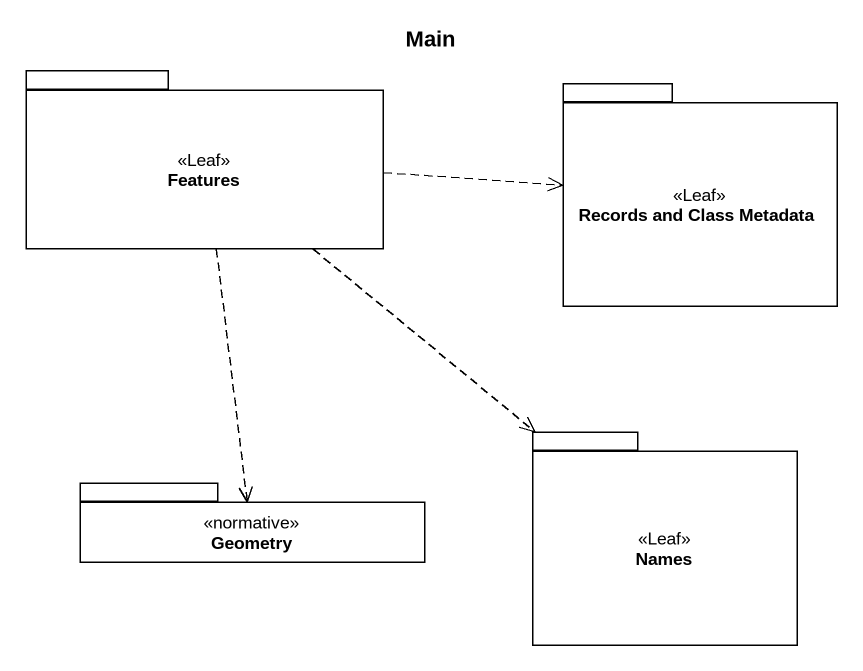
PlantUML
@startuml
title Main
package Features <<Leaf>> {
}
package "Records and Class Metadata" as Records_and_Class_Metadata <<Leaf>> {
}
package Names <<Leaf>> {
}
package Geometry <<normative>> {
}
Features .right.> Records_and_Class_Metadata
Features ..> Names
Features ..> Geometry
@enduml
